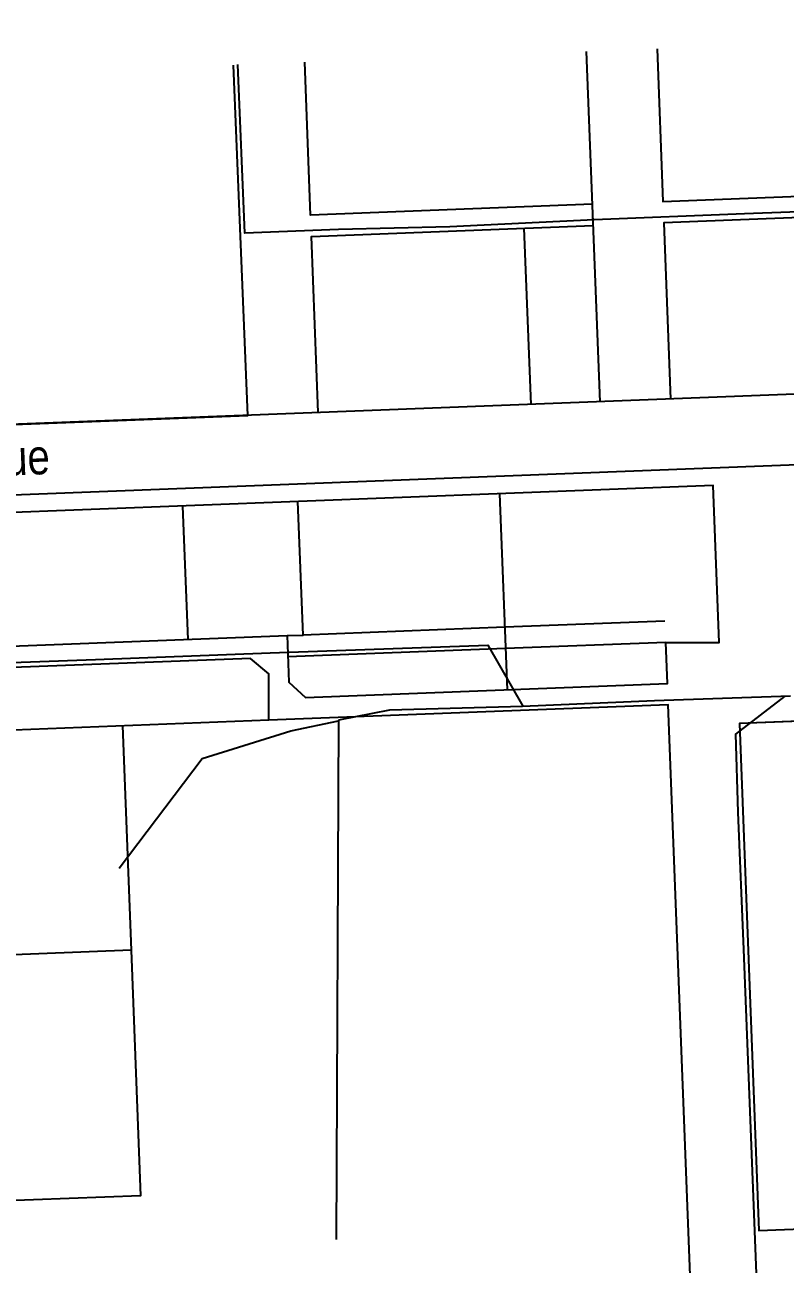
# Model space of a CAD drawing. Extents: x 665644 to 689199, y 5825051 to 5844826.
# Drawn here: x 687059.4 to 687276.3, y 5835547.8 to 5835901.4 of the extents above; entities that cross this region are included whole.
import ezdxf
from ezdxf.enums import TextEntityAlignment as Align

# ---------------------------------------------------------------- set-up
doc = ezdxf.new("R2010")
doc.units = 0
doc.header["$LTSCALE"] = 5
for name, color, linetype in [('AS-POWER', 104, 'foc-POWER'), ('F-RW', 190, 'Continuous'), ('L-ROAD-T', 7, 'Continuous'), ('L-SEC', 7, 'Continuous'), ('L-TITLEDB', 4, 'Continuous')]:
    doc.layers.add(name, color=color, linetype=linetype)
doc.styles.add('80L', font='ARIALN.TTF', dxfattribs={"height": 10})
doc.styles.add('foc-LtypeFont', font='ARIALN.TTF', dxfattribs={"height": 7.35})
doc.linetypes.add('foc-POWER', pattern='A,6,-1,["P",foc-LtypeFont,S=0.2,R=0,X=-0.625,Y=-0.75],-1.24,4', length=12.24)

msp = doc.modelspace()

# ---------------------------------------------------------------- linework, layer by layer
at = {"layer": 'AS-POWER', "flags": 128}
for points in [[(687180.626, 5835843.817), (687148.807, 5835843.015), (687122.116, 5835841.983), (687120.127, 5835890.1)], [(687360.493, 5835851.042), (687264.671, 5835847.51)], [(687221.758, 5835845.803), (687180.626, 5835843.817)], [(687264.671, 5835847.51), (687221.758, 5835845.803)], [(686686.134, 5835705.325), (686708.226, 5835705.776), (686732.248, 5835706.841), (686757.048, 5835707.969), (686809.55, 5835710.151), (686841.582, 5835711.508), (686878.727, 5835712.863), (686919.689, 5835714.175), (686950.051, 5835715.343), (686979.506, 5835716.455), (686994.586, 5835717.024), (687045.057, 5835719.145), (687079.566, 5835720.369), (687129.315, 5835722.258), (687191.468, 5835724.422), (687201.389, 5835707.006)], [(687148.895, 5835703.124), (687163.517, 5835705.953), (687201.327, 5835707.003), (687238.949, 5835708.652), (687277.791, 5835709.972)], [(687276.11, 5835709.919), (687262.035, 5835699.076), (687262.782, 5835676.797)], [(687086.312, 5835660.858), (687109.925, 5835692.157), (687135.246, 5835700.015), (687148.879, 5835702.895)], [(687148.307, 5835554.918), (687148.892, 5835703.024)], [(687262.782, 5835676.797), (687264.314, 5835637.595)], [(687264.314, 5835637.595), (687268.309, 5835535.385)]]:
    msp.add_lwpolyline(points, dxfattribs=at)
at = {"layer": 'F-RW', "flags": 128}
for points in [[(687138.718, 5835727.441), (687196.25, 5835729.644)], [(687196.25, 5835729.644), (687241.953, 5835731.395)], [(687134.378, 5835721.174), (687196.481, 5835723.553)], [(687196.481, 5835723.553), (687242.184, 5835725.303)]]:
    msp.add_lwpolyline(points, dxfattribs=at)
at = {"layer": 'L-SEC', "flags": 128}
for points in [[(687443.799, 5835802.422), (686641.863, 5835771.422)], [(686642.628, 5835751.317), (687444.6, 5835782.315)]]:
    msp.add_lwpolyline(points, dxfattribs=at)
at = {"layer": 'L-TITLEDB', "flags": 128}
for points in [[(687239.716, 5835894.62), (687241.39, 5835851.045), (687421.526, 5835858.055), (687419.991, 5835897.703), (687415.966, 5835901.434)], [(687223.459, 5835793.895), (687219.615, 5835893.843)], [(686962.22, 5835783.801), (687122.948, 5835790.012), (687118.889, 5835889.949)], [(687143.054, 5835790.791), (687141.128, 5835841.055), (687221.526, 5835844.175), (687221.292, 5835850.265), (687140.895, 5835847.147), (687139.226, 5835890.735)], [(687423.704, 5835801.642), (687421.757, 5835851.966), (687241.624, 5835844.954), (687243.556, 5835794.671)], [(687201.711, 5835843.404), (687203.669, 5835793.131)], [(687048.629, 5835761.976), (687044.234, 5835757.234), (687045.524, 5835723.745), (687134.166, 5835727.164), (687134.674, 5835713.899), (687139.419, 5835709.512), (687242.656, 5835713.496), (687242.204, 5835725.237), (687257.431, 5835725.237), (687255.736, 5835769.976), (687048.629, 5835761.976)], [(687134.166, 5835727.164), (687138.737, 5835727.341), (687137.288, 5835765.4)], [(687194.809, 5835767.621), (687196.952, 5835711.731)], [(687104.377, 5835764.128), (687105.832, 5835726.069)], [(687060.488, 5835334.472), (687256.911, 5835342.455), (687242.89, 5835707.404), (687128.99, 5835703.008), (687128.99, 5835716.274), (687123.737, 5835720.661), (687045.759, 5835717.654), (687060.488, 5835334.472)], [(687370.436, 5835706.257), (687263.188, 5835702.147)], [(687128.99, 5835703.008), (687046.431, 5835699.817)], [(687087.246, 5835701.396), (687089.7, 5835637.44), (687048.901, 5835635.866)], [(687089.7, 5835637.44), (687092.408, 5835567.394), (687051.595, 5835565.82)]]:
    msp.add_lwpolyline(points, dxfattribs=at)
msp.add_lwpolyline([(687375.211, 5835701.836), (687370.462, 5835706.232), (687263.215, 5835702.088), (687268.775, 5835557.49), (687376.019, 5835561.612), (687380.418, 5835566.354)], close=True, dxfattribs=at)

# ---------------------------------------------------------------- texts
at = {"layer": 'L-ROAD-T', "style": '80L'}
msp.add_text('50th Avenue', height=10.00124, rotation=2.19352, dxfattribs=at).set_placement((687034.321, 5835777.066), align=Align.MIDDLE_CENTER)

doc.saveas('drawing.dxf')
